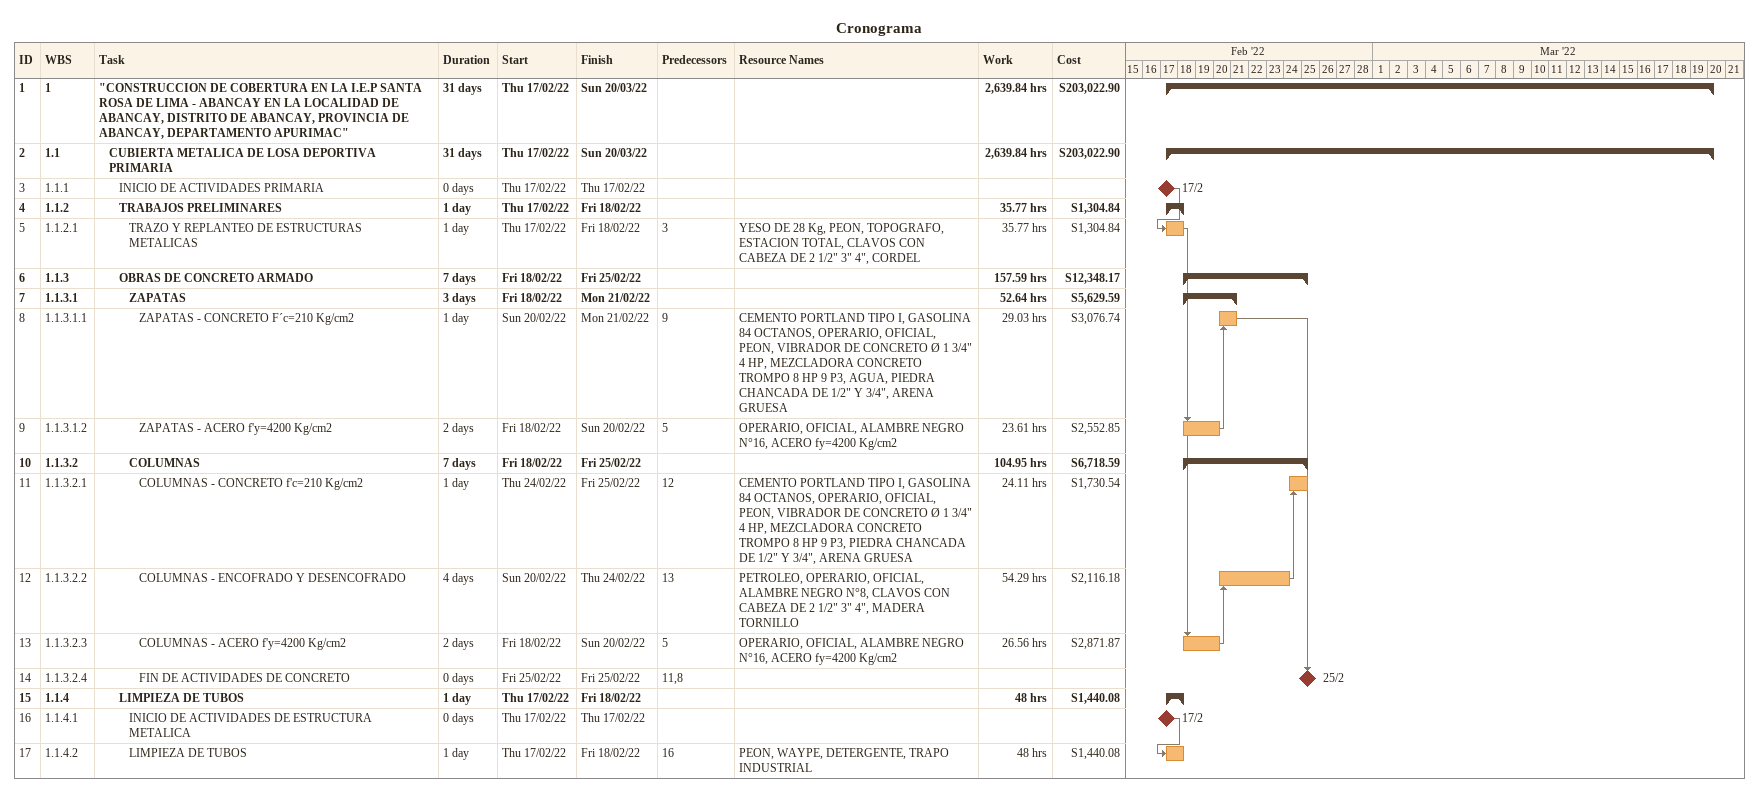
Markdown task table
Cronograma

| ID | WBS | Task | Duration | Start | Finish | Predecessors | Resources | Work (h) | Cost (S) |
|---|---|---|---|---|---|---|---|---|---|
| 1 | 1 | **"CONSTRUCCION DE COBERTURA EN LA I.E.P SANTA ROSA DE LIMA - ABANCAY EN LA LOCALIDAD DE ABANCAY, DISTRITO DE ABANCAY, PROVINCIA DE ABANCAY, DEPARTAMENTO APURIMAC"** | 31d | 2022-02-17 | 2022-03-20 |  |  | 2639.84 | 203022.90 |
| 2 | 1.1 | **CUBIERTA METALICA DE LOSA DEPORTIVA PRIMARIA** | 31d | 2022-02-17 | 2022-03-20 |  |  | 2639.84 | 203022.90 |
| 3 | 1.1.1 | INICIO DE ACTIVIDADES PRIMARIA | 0d | 2022-02-17 | 2022-02-17 |  |  |  |  |
| 4 | 1.1.2 | **TRABAJOS PRELIMINARES** | 1d | 2022-02-17 | 2022-02-18 |  |  | 35.77 | 1304.84 |
| 5 | 1.1.2.1 | TRAZO Y REPLANTEO DE ESTRUCTURAS METALICAS | 1d | 2022-02-17 | 2022-02-18 | 3 | YESO DE 28 Kg, PEON, TOPOGRAFO, ESTACION TOTAL, CLAVOS CON CABEZA DE 2 1/2" 3" 4", CORDEL | 35.77 | 1304.84 |
| 6 | 1.1.3 | **OBRAS DE CONCRETO ARMADO** | 7d | 2022-02-18 | 2022-02-25 |  |  | 157.59 | 12348.17 |
| 7 | 1.1.3.1 | **ZAPATAS** | 3d | 2022-02-18 | 2022-02-21 |  |  | 52.64 | 5629.59 |
| 8 | 1.1.3.1.1 | ZAPATAS - CONCRETO F´c=210 Kg/cm2 | 1d | 2022-02-20 | 2022-02-21 | 9 | CEMENTO PORTLAND TIPO I, GASOLINA 84 OCTANOS, OPERARIO, OFICIAL, PEON, VIBRADOR DE CONCRETO Ø 1 3/4" 4 HP, MEZCLADORA CONCRETO TROMPO 8 HP 9 P3, AGUA, PIEDRA CHANCADA DE 1/2" Y 3/4", ARENA GRUESA | 29.03 | 3076.74 |
| 9 | 1.1.3.1.2 | ZAPATAS - ACERO f'y=4200 Kg/cm2 | 2d | 2022-02-18 | 2022-02-20 | 5 | OPERARIO, OFICIAL, ALAMBRE NEGRO N°16, ACERO fy=4200 Kg/cm2 | 23.61 | 2552.85 |
| 10 | 1.1.3.2 | **COLUMNAS** | 7d | 2022-02-18 | 2022-02-25 |  |  | 104.95 | 6718.59 |
| 11 | 1.1.3.2.1 | COLUMNAS - CONCRETO f'c=210 Kg/cm2 | 1d | 2022-02-24 | 2022-02-25 | 12 | CEMENTO PORTLAND TIPO I, GASOLINA 84 OCTANOS, OPERARIO, OFICIAL, PEON, VIBRADOR DE CONCRETO Ø 1 3/4" 4 HP, MEZCLADORA CONCRETO TROMPO 8 HP 9 P3, PIEDRA CHANCADA DE 1/2" Y 3/4", ARENA GRUESA | 24.11 | 1730.54 |
| 12 | 1.1.3.2.2 | COLUMNAS - ENCOFRADO Y DESENCOFRADO | 4d | 2022-02-20 | 2022-02-24 | 13 | PETROLEO, OPERARIO, OFICIAL, ALAMBRE NEGRO N°8, CLAVOS CON CABEZA DE 2 1/2" 3" 4", MADERA TORNILLO | 54.29 | 2116.18 |
| 13 | 1.1.3.2.3 | COLUMNAS - ACERO f'y=4200 Kg/cm2 | 2d | 2022-02-18 | 2022-02-20 | 5 | OPERARIO, OFICIAL, ALAMBRE NEGRO N°16, ACERO fy=4200 Kg/cm2 | 26.56 | 2871.87 |
| 14 | 1.1.3.2.4 | FIN DE ACTIVIDADES DE CONCRETO | 0d | 2022-02-25 | 2022-02-25 | 11, 8 |  |  |  |
| 15 | 1.1.4 | **LIMPIEZA DE TUBOS** | 1d | 2022-02-17 | 2022-02-18 |  |  | 48 | 1440.08 |
| 16 | 1.1.4.1 | INICIO DE ACTIVIDADES DE ESTRUCTURA METALICA | 0d | 2022-02-17 | 2022-02-17 |  |  |  |  |
| 17 | 1.1.4.2 | LIMPIEZA DE TUBOS | 1d | 2022-02-17 | 2022-02-18 | 16 | PEON, WAYPE, DETERGENTE, TRAPO INDUSTRIAL | 48 | 1440.08 |
